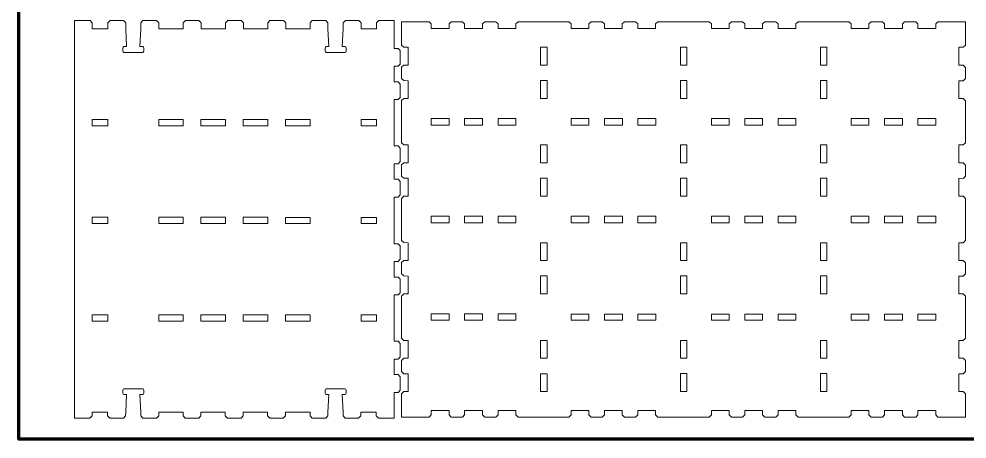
# Model space of a CAD drawing. Header units: inches. Extents: x -25 to 802, y -637 to 216.
# Drawn here: x -16 to 410, y -637.1 to -448.1 of the extents above; entities that cross this region are included whole.
import ezdxf

# ---------------------------------------------------------------- set-up
doc = ezdxf.new("R2010")
doc.units = ezdxf.units.IN
doc.header["$MEASUREMENT"] = 0
doc.layers.add('Layer 1', color=7, linetype='Continuous')

# ---------------------------------------------------------------- blocks, each defined once
blk = doc.blocks.new('block 61')
at = {"layer": 'Layer 1', "lineweight": 0}
for points in [[(16.93, -581.29), (23.94, -581.29), (23.94, -584.09), (16.93, -584.09), (16.93, -581.29)], [(46.76, -581.29), (57.76, -581.29), (57.76, -584.09), (46.76, -584.09), (46.76, -581.29)], [(65.76, -581.29), (76.76, -581.29), (76.76, -584.09), (65.76, -584.09), (65.76, -581.29)], [(84.76, -581.29), (95.76, -581.29), (95.76, -584.09), (84.76, -584.09), (84.76, -581.29)], [(103.76, -581.29), (114.76, -581.29), (114.76, -584.09), (103.76, -584.09), (103.76, -581.29)], [(137.7, -581.29), (144.66, -581.29), (144.66, -584.09), (137.7, -584.09), (137.7, -581.29)]]:
    blk.add_lwpolyline(points, dxfattribs=at)
blk = doc.blocks.new('block 62')
at = {"layer": 'Layer 1', "lineweight": 0}
for points in [[(16.93, -537.36), (23.94, -537.36), (23.94, -540.16), (16.93, -540.16), (16.93, -537.36)], [(46.76, -537.36), (57.76, -537.36), (57.76, -540.16), (46.76, -540.16), (46.76, -537.36)], [(65.76, -537.36), (76.76, -537.36), (76.76, -540.16), (65.76, -540.16), (65.76, -537.36)], [(84.76, -537.36), (95.76, -537.36), (95.76, -540.16), (84.76, -540.16), (84.76, -537.36)], [(103.76, -537.41), (114.76, -537.41), (114.76, -540.11), (103.76, -540.11), (103.76, -537.41)], [(137.7, -537.41), (144.66, -537.41), (144.66, -540.11), (137.7, -540.11), (137.7, -537.41)]]:
    blk.add_lwpolyline(points, dxfattribs=at)
blk = doc.blocks.new('block 63')
at = {"layer": 'Layer 1', "lineweight": 0}
for points in [[(16.93, -493.42), (23.94, -493.42), (23.94, -496.22), (16.93, -496.22), (16.93, -493.42)], [(46.76, -493.42), (57.76, -493.42), (57.76, -496.22), (46.76, -496.22), (46.76, -493.42)], [(65.76, -493.42), (76.76, -493.42), (76.76, -496.22), (65.76, -496.22), (65.76, -493.42)], [(84.76, -493.42), (95.76, -493.42), (95.76, -496.22), (84.76, -496.22), (84.76, -493.42)], [(103.76, -493.42), (114.76, -493.42), (114.76, -496.22), (103.76, -496.22), (103.76, -493.42)], [(137.7, -493.42), (144.66, -493.42), (144.66, -496.22), (137.7, -496.22), (137.7, -493.42)]]:
    blk.add_lwpolyline(points, dxfattribs=at)
blk = doc.blocks.new('block 60')
at = {"layer": 'Layer 1'}
for name in ['block 63', 'block 62', 'block 61']:
    blk.add_blockref(name, (0, 0), dxfattribs=at)
blk = doc.blocks.new('block 59')
at = {"layer": 'Layer 1'}
blk.add_blockref('block 60', (0, 0), dxfattribs=at)
blk = doc.blocks.new('block 58')
at = {"layer": 'Layer 1', "lineweight": 0}
blk.add_open_spline([(152.52, -616.12), (152.52, -616.12), (154.29, -616.12), (154.29, -616.12), (154.29, -616.12), (155.29, -615.12), (155.29, -615.12), (155.29, -615.12), (155.29, -609.12), (155.29, -609.12), (155.29, -609.12), (154.29, -608.12), (154.29, -608.12), (154.29, -608.12), (152.52, -608.12), (152.52, -608.12), (152.52, -608.12), (152.52, -601.12), (152.52, -601.12), (152.52, -601.12), (154.29, -601.12), (154.29, -601.12), (154.29, -601.12), (155.29, -600.12), (155.29, -600.12), (155.29, -600.12), (155.29, -594.12), (155.29, -594.12), (155.29, -594.12), (154.29, -593.12), (154.29, -593.12), (154.29, -593.12), (152.52, -593.12), (152.52, -593.12), (152.52, -593.12), (152.52, -572.25), (152.52, -572.25), (152.52, -572.25), (154.29, -572.25), (154.29, -572.25), (154.29, -572.25), (155.29, -571.25), (155.29, -571.25), (155.29, -571.25), (155.29, -565.25), (155.29, -565.25), (155.29, -565.25), (154.29, -564.25), (154.29, -564.25), (154.29, -564.25), (152.52, -564.25), (152.52, -564.25), (152.52, -564.25), (152.52, -557.25), (152.52, -557.25), (152.52, -557.25), (154.29, -557.25), (154.29, -557.25), (154.29, -557.25), (155.29, -556.25), (155.29, -556.25), (155.29, -556.25), (155.29, -550.25), (155.29, -550.25), (155.29, -550.25), (154.29, -549.25), (154.29, -549.25), (154.29, -549.25), (152.52, -549.25), (152.52, -549.25), (152.52, -549.25), (152.52, -528.27), (152.52, -528.27), (152.52, -528.27), (154.29, -528.27), (154.29, -528.27), (154.29, -528.27), (155.29, -527.27), (155.29, -527.27), (155.29, -527.27), (155.29, -521.27), (155.29, -521.27), (155.29, -521.27), (154.29, -520.27), (154.29, -520.27), (154.29, -520.27), (152.52, -520.27), (152.52, -520.27), (152.52, -520.27), (152.52, -513.27), (152.52, -513.27), (152.52, -513.27), (154.29, -513.27), (154.29, -513.27), (154.29, -513.27), (155.29, -512.27), (155.29, -512.27), (155.29, -512.27), (155.29, -506.27), (155.29, -506.27), (155.29, -506.27), (154.29, -505.27), (154.29, -505.27), (154.29, -505.27), (152.52, -505.27), (152.52, -505.27), (152.52, -505.27), (152.52, -484.4), (152.52, -484.4), (152.52, -484.4), (154.29, -484.4), (154.29, -484.4), (154.29, -484.4), (155.29, -483.4), (155.29, -483.4), (155.29, -483.4), (155.29, -477.4), (155.29, -477.4), (155.29, -477.4), (154.29, -476.4), (154.29, -476.4), (154.29, -476.4), (152.52, -476.4), (152.52, -476.4), (152.52, -476.4), (152.52, -469.4), (152.52, -469.4), (152.52, -469.4), (154.29, -469.4), (154.29, -469.4), (154.29, -469.4), (155.29, -468.4), (155.29, -468.4), (155.29, -468.4), (155.29, -462.4), (155.29, -462.4), (155.29, -462.4), (154.29, -461.4), (154.29, -461.4), (154.29, -461.4), (152.52, -461.4), (152.52, -461.4), (152.52, -461.4), (152.52, -448.88), (152.52, -448.88), (152.52, -448.88), (145.66, -448.88), (145.66, -448.88), (145.66, -448.88), (144.66, -449.88), (144.66, -449.88), (144.66, -449.88), (144.66, -452.54), (144.66, -452.54), (144.66, -452.54), (137.7, -452.54), (137.7, -452.54), (137.7, -452.54), (137.7, -449.88), (137.7, -449.88), (137.7, -449.88), (136.7, -448.88), (136.7, -448.88), (136.7, -448.88), (130.64, -448.88), (130.64, -448.88), (130.64, -448.88), (129.64, -449.88), (129.64, -449.88), (129.64, -449.88), (129.64, -452.54), (129.64, -452.54), (129.64, -452.54), (129.21, -460.53), (129.21, -460.53), (129.21, -460.53), (130.46, -460.53), (130.46, -460.53), (130.72, -460.53), (130.93, -460.87), (130.93, -461.29), (130.93, -461.29), (130.93, -462.41), (130.93, -462.41), (130.93, -462.83), (130.72, -463.17), (130.46, -463.17), (130.46, -463.17), (122, -463.17), (122, -463.17), (121.74, -463.17), (121.53, -462.83), (121.53, -462.41), (121.53, -462.41), (121.53, -461.29), (121.53, -461.29), (121.53, -460.87), (121.74, -460.53), (122, -460.53), (122, -460.53), (123.23, -460.53), (123.23, -460.53), (123.23, -460.53), (122.82, -452.54), (122.82, -452.54), (122.82, -452.54), (122.82, -449.88), (122.82, -449.88), (122.82, -449.88), (121.82, -448.88), (121.82, -448.88), (121.82, -448.88), (115.76, -448.88), (115.76, -448.88), (115.76, -448.88), (114.76, -449.88), (114.76, -449.88), (114.76, -449.88), (114.76, -452.54), (114.76, -452.54), (114.76, -452.54), (103.82, -452.54), (103.82, -452.54), (103.82, -452.54), (103.82, -449.88), (103.82, -449.88), (103.82, -449.88), (102.82, -448.88), (102.82, -448.88), (102.82, -448.88), (96.76, -448.88), (96.76, -448.88), (96.76, -448.88), (95.76, -449.88), (95.76, -449.88), (95.76, -449.88), (95.76, -452.54), (95.76, -452.54), (95.76, -452.54), (84.82, -452.54), (84.82, -452.54), (84.82, -452.54), (84.82, -449.88), (84.82, -449.88), (84.82, -449.88), (83.82, -448.88), (83.82, -448.88), (83.82, -448.88), (77.76, -448.88), (77.76, -448.88), (77.76, -448.88), (76.76, -449.88), (76.76, -449.88), (76.76, -449.88), (76.76, -452.54), (76.76, -452.54), (76.76, -452.54), (65.82, -452.54), (65.82, -452.54), (65.82, -452.54), (65.82, -449.88), (65.82, -449.88), (65.82, -449.88), (64.82, -448.88), (64.82, -448.88), (64.82, -448.88), (58.76, -448.88), (58.76, -448.88), (58.76, -448.88), (57.76, -449.88), (57.76, -449.88), (57.76, -449.88), (57.76, -452.54), (57.76, -452.54), (57.76, -452.54), (46.76, -452.54), (46.76, -452.54), (46.76, -452.54), (46.76, -449.88), (46.76, -449.88), (46.76, -449.88), (45.76, -448.88), (45.76, -448.88), (45.76, -448.88), (39.7, -448.88), (39.7, -448.88), (39.7, -448.88), (38.76, -449.88), (38.76, -449.88), (38.76, -449.88), (38.76, -452.54), (38.76, -452.54), (38.76, -452.54), (38.33, -460.53), (38.33, -460.53), (38.33, -460.53), (39.58, -460.53), (39.58, -460.53), (39.84, -460.53), (40.05, -460.87), (40.05, -461.29), (40.05, -461.29), (40.05, -462.41), (40.05, -462.41), (40.05, -462.83), (39.84, -463.17), (39.58, -463.17), (39.58, -463.17), (31.12, -463.17), (31.12, -463.17), (30.86, -463.17), (30.65, -462.83), (30.65, -462.41), (30.65, -462.41), (30.65, -461.29), (30.65, -461.29), (30.65, -460.87), (30.86, -460.53), (31.12, -460.53), (31.12, -460.53), (32.35, -460.53), (32.35, -460.53), (32.35, -460.53), (31.94, -452.54), (31.94, -452.54), (31.94, -452.54), (31.94, -449.88), (31.94, -449.88), (31.94, -449.88), (31, -448.88), (31, -448.88), (31, -448.88), (24.94, -448.88), (24.94, -448.88), (24.94, -448.88), (23.94, -449.88), (23.94, -449.88), (23.94, -449.88), (23.94, -452.54), (23.94, -452.54), (23.94, -452.54), (16.93, -452.54), (16.93, -452.54), (16.93, -452.54), (16.93, -449.88), (16.93, -449.88), (16.93, -449.88), (15.93, -448.88), (15.93, -448.88), (15.93, -448.88), (9, -448.88), (9, -448.88), (9, -448.88), (9, -627.7), (9, -627.7), (9, -627.7), (15.81, -627.7), (15.81, -627.7), (15.81, -627.7), (16.81, -626.7), (16.81, -626.7), (16.81, -626.7), (16.81, -625.06), (16.81, -625.06), (16.81, -625.06), (23.83, -625.06), (23.83, -625.06), (23.83, -625.06), (23.83, -626.7), (23.83, -626.7), (23.83, -626.7), (24.83, -627.7), (24.83, -627.7), (24.83, -627.7), (30.88, -627.7), (30.88, -627.7), (30.88, -627.7), (31.88, -626.7), (31.88, -626.7), (31.88, -626.7), (31.94, -624.99), (31.94, -624.99), (31.94, -624.99), (32.37, -617.07), (32.37, -617.07), (32.37, -617.07), (31.12, -617.07), (31.12, -617.07), (30.86, -617.07), (30.65, -616.73), (30.65, -616.31), (30.65, -616.31), (30.65, -615.2), (30.65, -615.2), (30.65, -614.78), (30.86, -614.44), (31.12, -614.44), (31.12, -614.44), (39.58, -614.44), (39.58, -614.44), (39.84, -614.44), (40.05, -614.78), (40.05, -615.2), (40.05, -615.2), (40.05, -616.31), (40.05, -616.31), (40.05, -616.73), (39.84, -617.07), (39.58, -617.07), (39.58, -617.07), (38.35, -617.07), (38.35, -617.07), (38.35, -617.07), (38.7, -625.06), (38.7, -625.06), (38.7, -625.06), (38.7, -626.7), (38.7, -626.7), (38.7, -626.7), (39.7, -627.7), (39.7, -627.7), (39.7, -627.7), (45.76, -627.7), (45.76, -627.7), (45.76, -627.7), (46.76, -626.7), (46.76, -626.7), (46.76, -626.7), (46.76, -625.06), (46.76, -625.06), (46.76, -625.06), (57.7, -625.06), (57.7, -625.06), (57.7, -625.06), (57.7, -626.7), (57.7, -626.7), (57.7, -626.7), (58.7, -627.7), (58.7, -627.7), (58.7, -627.7), (64.76, -627.7), (64.76, -627.7), (64.76, -627.7), (65.76, -626.7), (65.76, -626.7), (65.76, -626.7), (65.76, -625.06), (65.76, -625.06), (65.76, -625.06), (76.7, -625.06), (76.7, -625.06), (76.7, -625.06), (76.7, -626.7), (76.7, -626.7), (76.7, -626.7), (77.7, -627.7), (77.7, -627.7), (77.7, -627.7), (83.76, -627.7), (83.76, -627.7), (83.76, -627.7), (84.76, -626.7), (84.76, -626.7), (84.76, -626.7), (84.76, -625.06), (84.76, -625.06), (84.76, -625.06), (95.7, -625.06), (95.7, -625.06), (95.7, -625.06), (95.7, -626.7), (95.7, -626.7), (95.7, -626.7), (96.7, -627.7), (96.7, -627.7), (96.7, -627.7), (102.76, -627.7), (102.76, -627.7), (102.76, -627.7), (103.76, -626.7), (103.76, -626.7), (103.76, -626.7), (103.76, -625.06), (103.76, -625.06), (103.76, -625.06), (114.76, -625.06), (114.76, -625.06), (114.76, -625.06), (114.76, -626.7), (114.76, -626.7), (114.76, -626.7), (115.76, -627.7), (115.76, -627.7), (115.76, -627.7), (121.82, -627.7), (121.82, -627.7), (121.82, -627.7), (122.76, -626.7), (122.76, -626.7), (122.76, -626.7), (122.76, -625.06), (122.76, -625.06), (122.76, -625.06), (123.25, -617.07), (123.25, -617.07), (123.25, -617.07), (122, -617.07), (122, -617.07), (121.74, -617.07), (121.53, -616.73), (121.53, -616.31), (121.53, -616.31), (121.53, -615.2), (121.53, -615.2), (121.53, -614.78), (121.74, -614.44), (122, -614.44), (122, -614.44), (130.46, -614.44), (130.46, -614.44), (130.72, -614.44), (130.93, -614.78), (130.93, -615.2), (130.93, -615.2), (130.93, -616.31), (130.93, -616.31), (130.93, -616.73), (130.72, -617.07), (130.46, -617.07), (130.46, -617.07), (129.23, -617.07), (129.23, -617.07), (129.23, -617.07), (129.58, -625.06), (129.58, -625.06), (129.58, -625.06), (129.58, -626.7), (129.58, -626.7), (129.58, -626.7), (130.53, -627.7), (130.53, -627.7), (130.53, -627.7), (136.58, -627.7), (136.58, -627.7), (136.58, -627.7), (137.58, -626.7), (137.58, -626.7), (137.58, -626.7), (137.58, -625.06), (137.58, -625.06), (137.58, -625.06), (144.55, -625.06), (144.55, -625.06), (144.55, -625.06), (144.55, -626.7), (144.55, -626.7), (144.55, -626.7), (145.55, -627.7), (145.55, -627.7), (145.55, -627.7), (152.52, -627.7), (152.52, -627.7), (152.52, -627.7), (152.52, -616.12), (152.52, -616.12)], degree=3, knots=[0, 0, 0, 0, 1, 1, 1, 2, 2, 2, 3, 3, 3, 4, 4, 4, 5, 5, 5, 6, 6, 6, 7, 7, 7, 8, 8, 8, 9, 9, 9, 10, 10, 10, 11, 11, 11, 12, 12, 12, 13, 13, 13, 14, 14, 14, 15, 15, 15, 16, 16, 16, 17, 17, 17, 18, 18, 18, 19, 19, 19, 20, 20, 20, 21, 21, 21, 22, 22, 22, 23, 23, 23, 24, 24, 24, 25, 25, 25, 26, 26, 26, 27, 27, 27, 28, 28, 28, 29, 29, 29, 30, 30, 30, 31, 31, 31, 32, 32, 32, 33, 33, 33, 34, 34, 34, 35, 35, 35, 36, 36, 36, 37, 37, 37, 38, 38, 38, 39, 39, 39, 40, 40, 40, 41, 41, 41, 42, 42, 42, 43, 43, 43, 44, 44, 44, 45, 45, 45, 46, 46, 46, 47, 47, 47, 48, 48, 48, 49, 49, 49, 50, 50, 50, 51, 51, 51, 52, 52, 52, 53, 53, 53, 54, 54, 54, 55, 55, 55, 56, 56, 56, 57, 57, 57, 58, 58, 58, 59, 59, 59, 60, 60, 60, 61, 61, 61, 62, 62, 62, 63, 63, 63, 64, 64, 64, 65, 65, 65, 66, 66, 66, 67, 67, 67, 68, 68, 68, 69, 69, 69, 70, 70, 70, 71, 71, 71, 72, 72, 72, 73, 73, 73, 74, 74, 74, 75, 75, 75, 76, 76, 76, 77, 77, 77, 78, 78, 78, 79, 79, 79, 80, 80, 80, 81, 81, 81, 82, 82, 82, 83, 83, 83, 84, 84, 84, 85, 85, 85, 86, 86, 86, 87, 87, 87, 88, 88, 88, 89, 89, 89, 90, 90, 90, 91, 91, 91, 92, 92, 92, 93, 93, 93, 94, 94, 94, 95, 95, 95, 96, 96, 96, 97, 97, 97, 98, 98, 98, 99, 99, 99, 100, 100, 100, 101, 101, 101, 102, 102, 102, 103, 103, 103, 104, 104, 104, 105, 105, 105, 106, 106, 106, 107, 107, 107, 108, 108, 108, 109, 109, 109, 110, 110, 110, 111, 111, 111, 112, 112, 112, 113, 113, 113, 114, 114, 114, 115, 115, 115, 116, 116, 116, 117, 117, 117, 118, 118, 118, 119, 119, 119, 120, 120, 120, 121, 121, 121, 122, 122, 122, 123, 123, 123, 124, 124, 124, 125, 125, 125, 126, 126, 126, 127, 127, 127, 128, 128, 128, 129, 129, 129, 130, 130, 130, 131, 131, 131, 132, 132, 132, 133, 133, 133, 134, 134, 134, 135, 135, 135, 136, 136, 136, 137, 137, 137, 138, 138, 138, 139, 139, 139, 140, 140, 140, 141, 141, 141, 142, 142, 142, 143, 143, 143, 144, 144, 144, 145, 145, 145, 146, 146, 146, 147, 147, 147, 148, 148, 148, 149, 149, 149, 150, 150, 150, 151, 151, 151, 152, 152, 152, 153, 153, 153, 154, 154, 154, 155, 155, 155, 156, 156, 156, 157, 157, 157, 158, 158, 158, 159, 159, 159, 160, 160, 160, 161, 161, 161, 162, 162, 162, 163, 163, 163, 164, 164, 164, 165, 165, 165, 166, 166, 166, 167, 167, 167, 168, 168, 168, 169, 169, 169, 170, 170, 170, 171, 171, 171, 172, 172, 172, 173, 173, 173, 174, 174, 174, 175, 175, 175, 176, 176, 176, 177, 177, 177, 178, 178, 178, 179, 179, 179, 180, 180, 180, 181, 181, 181, 182, 182, 182, 183, 183, 183, 184, 184, 184, 185, 185, 185, 186, 186, 186, 187, 187, 187, 188, 188, 188, 188], dxfattribs=at)
at = {"layer": 'Layer 1'}
blk.add_blockref('block 59', (0, 0), dxfattribs=at)
blk = doc.blocks.new('block 57')
at = {"layer": 'Layer 1'}
blk.add_blockref('block 58', (0, 0), dxfattribs=at)
blk = doc.blocks.new('block 68')
at = {"layer": 'Layer 1', "lineweight": 0}
for points in [[(218.36, -468.9), (221.26, -468.9), (221.26, -460.9), (218.36, -460.9), (218.36, -468.9)], [(218.36, -483.89), (221.26, -483.89), (221.26, -475.89), (218.36, -475.89), (218.36, -483.89)]]:
    blk.add_lwpolyline(points, dxfattribs=at)
blk = doc.blocks.new('block 69')
at = {"layer": 'Layer 1', "lineweight": 0}
for points in [[(281.22, -468.89), (284.12, -468.89), (284.12, -460.89), (281.22, -460.89), (281.22, -468.89)], [(281.22, -483.88), (284.12, -483.88), (284.12, -475.89), (281.22, -475.89), (281.22, -483.88)]]:
    blk.add_lwpolyline(points, dxfattribs=at)
blk = doc.blocks.new('block 70')
at = {"layer": 'Layer 1', "lineweight": 0}
for points in [[(344.11, -468.89), (347.01, -468.89), (347.01, -460.89), (344.11, -460.89), (344.11, -468.89)], [(344.11, -483.88), (347.01, -483.88), (347.01, -475.89), (344.11, -475.89), (344.11, -483.88)]]:
    blk.add_lwpolyline(points, dxfattribs=at)
blk = doc.blocks.new('block 71')
at = {"layer": 'Layer 1', "lineweight": 0}
for points in [[(218.36, -512.83), (221.26, -512.83), (221.26, -504.83), (218.36, -504.83), (218.36, -512.83)], [(218.36, -527.82), (221.26, -527.82), (221.26, -519.82), (218.36, -519.82), (218.36, -527.82)]]:
    blk.add_lwpolyline(points, dxfattribs=at)
blk = doc.blocks.new('block 72')
at = {"layer": 'Layer 1', "lineweight": 0}
for points in [[(281.22, -512.82), (284.12, -512.82), (284.12, -504.82), (281.22, -504.82), (281.22, -512.82)], [(281.22, -527.82), (284.12, -527.82), (284.12, -519.82), (281.22, -519.82), (281.22, -527.82)]]:
    blk.add_lwpolyline(points, dxfattribs=at)
blk = doc.blocks.new('block 73')
at = {"layer": 'Layer 1', "lineweight": 0}
for points in [[(344.11, -512.82), (347.01, -512.82), (347.01, -504.82), (344.11, -504.82), (344.11, -512.82)], [(344.11, -527.82), (347.01, -527.82), (347.01, -519.82), (344.11, -519.82), (344.11, -527.82)]]:
    blk.add_lwpolyline(points, dxfattribs=at)
blk = doc.blocks.new('block 74')
at = {"layer": 'Layer 1', "lineweight": 0}
for points in [[(218.36, -556.76), (221.26, -556.76), (221.26, -548.76), (218.36, -548.76), (218.36, -556.76)], [(218.36, -571.75), (221.26, -571.75), (221.26, -563.75), (218.36, -563.75), (218.36, -571.75)]]:
    blk.add_lwpolyline(points, dxfattribs=at)
blk = doc.blocks.new('block 75')
at = {"layer": 'Layer 1', "lineweight": 0}
for points in [[(281.22, -556.76), (284.12, -556.76), (284.12, -548.76), (281.22, -548.76), (281.22, -556.76)], [(281.22, -571.75), (284.12, -571.75), (284.12, -563.75), (281.22, -563.75), (281.22, -571.75)]]:
    blk.add_lwpolyline(points, dxfattribs=at)
blk = doc.blocks.new('block 76')
at = {"layer": 'Layer 1', "lineweight": 0}
for points in [[(344.11, -556.76), (347.01, -556.76), (347.01, -548.76), (344.11, -548.76), (344.11, -556.76)], [(344.11, -571.75), (347.01, -571.75), (347.01, -563.75), (344.11, -563.75), (344.11, -571.75)]]:
    blk.add_lwpolyline(points, dxfattribs=at)
blk = doc.blocks.new('block 77')
at = {"layer": 'Layer 1', "lineweight": 0}
for points in [[(218.36, -600.69), (221.26, -600.69), (221.26, -592.69), (218.36, -592.69), (218.36, -600.69)], [(218.36, -615.69), (221.26, -615.69), (221.26, -607.69), (218.36, -607.69), (218.36, -615.69)]]:
    blk.add_lwpolyline(points, dxfattribs=at)
blk = doc.blocks.new('block 78')
at = {"layer": 'Layer 1', "lineweight": 0}
for points in [[(281.22, -600.69), (284.12, -600.69), (284.12, -592.69), (281.22, -592.69), (281.22, -600.69)], [(281.22, -615.68), (284.12, -615.68), (284.12, -607.68), (281.22, -607.68), (281.22, -615.68)]]:
    blk.add_lwpolyline(points, dxfattribs=at)
blk = doc.blocks.new('block 79')
at = {"layer": 'Layer 1', "lineweight": 0}
for points in [[(344.11, -600.69), (347.01, -600.69), (347.01, -592.69), (344.11, -592.69), (344.11, -600.69)], [(344.11, -615.68), (347.01, -615.68), (347.01, -607.68), (344.11, -607.68), (344.11, -615.68)]]:
    blk.add_lwpolyline(points, dxfattribs=at)
blk = doc.blocks.new('block 67')
at = {"layer": 'Layer 1', "lineweight": 0}
for points in [[(177.24, -495.85), (169.24, -495.85), (169.24, -492.95), (177.24, -492.95), (177.24, -495.85)], [(192.24, -492.95), (192.24, -495.85), (184.24, -495.85), (184.24, -492.95), (192.24, -492.95)], [(207.24, -492.95), (207.24, -495.85), (199.24, -495.85), (199.24, -492.95), (207.24, -492.95)], [(240.1, -495.85), (232.1, -495.85), (232.1, -492.95), (240.1, -492.95), (240.1, -495.85)], [(255.1, -492.95), (255.1, -495.85), (247.1, -495.85), (247.1, -492.95), (255.1, -492.95)], [(270.1, -492.95), (270.1, -495.85), (262.1, -495.85), (262.1, -492.95), (270.1, -492.95)], [(303.1, -495.85), (295.1, -495.85), (295.1, -492.95), (303.1, -492.95), (303.1, -495.85)], [(318.1, -492.95), (318.1, -495.85), (310.1, -495.85), (310.1, -492.95), (318.1, -492.95)], [(333.1, -492.95), (333.1, -495.85), (325.1, -495.85), (325.1, -492.95), (333.1, -492.95)], [(365.91, -495.85), (357.91, -495.85), (357.91, -492.95), (365.91, -492.95), (365.91, -495.85)], [(380.91, -492.95), (380.91, -495.85), (372.91, -495.85), (372.91, -492.95), (380.91, -492.95)], [(395.91, -492.95), (395.91, -495.85), (387.91, -495.85), (387.91, -492.95), (395.91, -492.95)], [(177.24, -539.79), (169.24, -539.79), (169.24, -536.89), (177.24, -536.89), (177.24, -539.79)], [(192.24, -539.79), (184.24, -539.79), (184.24, -536.89), (192.24, -536.89), (192.24, -539.79)], [(207.24, -539.79), (199.24, -539.79), (199.24, -536.89), (207.24, -536.89), (207.24, -539.79)], [(240.1, -539.79), (232.1, -539.79), (232.1, -536.89), (240.1, -536.89), (240.1, -539.79)], [(255.1, -539.79), (247.1, -539.79), (247.1, -536.89), (255.1, -536.89), (255.1, -539.79)], [(270.1, -539.79), (262.1, -539.79), (262.1, -536.89), (270.1, -536.89), (270.1, -539.79)], [(303.1, -539.79), (295.1, -539.79), (295.1, -536.89), (303.1, -536.89), (303.1, -539.79)], [(318.1, -539.79), (310.1, -539.79), (310.1, -536.89), (318.1, -536.89), (318.1, -539.79)], [(333.1, -539.79), (325.1, -539.79), (325.1, -536.89), (333.1, -536.89), (333.1, -539.79)], [(365.91, -539.79), (357.91, -539.79), (357.91, -536.89), (365.91, -536.89), (365.91, -539.79)], [(380.91, -539.79), (372.91, -539.79), (372.91, -536.89), (380.91, -536.89), (380.91, -539.79)], [(395.91, -539.79), (387.91, -539.79), (387.91, -536.89), (395.91, -536.89), (395.91, -539.79)], [(177.24, -583.57), (169.24, -583.57), (169.24, -580.77), (177.24, -580.77), (177.24, -583.57)], [(192.24, -583.57), (184.24, -583.57), (184.24, -580.77), (192.24, -580.77), (192.24, -583.57)], [(207.24, -583.57), (199.24, -583.57), (199.24, -580.77), (207.24, -580.77), (207.24, -583.57)], [(240.1, -583.67), (232.1, -583.67), (232.1, -580.87), (240.1, -580.87), (240.1, -583.67)], [(255.1, -583.67), (247.1, -583.67), (247.1, -580.87), (255.1, -580.87), (255.1, -583.67)], [(270.1, -583.67), (262.1, -583.67), (262.1, -580.87), (270.1, -580.87), (270.1, -583.67)], [(303.1, -583.67), (295.1, -583.67), (295.1, -580.87), (303.1, -580.87), (303.1, -583.67)], [(318.1, -583.67), (310.1, -583.67), (310.1, -580.87), (318.1, -580.87), (318.1, -583.67)], [(333.1, -583.67), (325.1, -583.67), (325.1, -580.87), (333.1, -580.87), (333.1, -583.67)], [(365.91, -583.67), (357.91, -583.67), (357.91, -580.87), (365.91, -580.87), (365.91, -583.67)], [(380.91, -583.67), (372.91, -583.67), (372.91, -580.87), (380.91, -580.87), (380.91, -583.67)], [(395.91, -583.67), (387.91, -583.67), (387.91, -580.87), (395.91, -580.87), (395.91, -583.67)]]:
    blk.add_lwpolyline(points, dxfattribs=at)
at = {"layer": 'Layer 1'}
for name in ['block 68', 'block 69', 'block 70', 'block 71', 'block 72', 'block 73', 'block 74', 'block 75', 'block 76', 'block 77', 'block 78', 'block 79']:
    blk.add_blockref(name, (0, 0), dxfattribs=at)
blk = doc.blocks.new('block 66')
at = {"layer": 'Layer 1'}
blk.add_blockref('block 67', (0, 0), dxfattribs=at)
blk = doc.blocks.new('block 65')
at = {"layer": 'Layer 1', "lineweight": 0}
blk.add_lwpolyline([(409.25, -616.69), (408.25, -615.69), (406.31, -615.69), (406.31, -607.69), (408.25, -607.69), (409.25, -606.69), (409.25, -601.69), (408.25, -600.69), (406.31, -600.69), (406.31, -592.69), (408.25, -592.69), (409.25, -591.69), (409.25, -572.76), (408.25, -571.76), (406.31, -571.76), (406.31, -563.76), (408.25, -563.76), (409.25, -562.76), (409.25, -557.76), (408.25, -556.76), (406.31, -556.76), (406.31, -548.76), (408.25, -548.76), (409.25, -547.76), (409.25, -528.83), (408.25, -527.83), (406.31, -527.82), (406.31, -519.82), (408.25, -519.83), (409.25, -518.83), (409.25, -513.83), (408.25, -512.83), (406.31, -512.82), (406.31, -504.82), (408.25, -504.83), (409.25, -503.83), (409.25, -484.9), (408.25, -483.9), (406.31, -483.9), (406.31, -475.9), (408.25, -475.9), (409.25, -474.9), (409.25, -469.9), (408.25, -468.9), (406.31, -468.9), (406.31, -460.9), (408.25, -460.9), (409.25, -459.9), (409.25, -449.39), (396.91, -449.39), (395.91, -450.39), (395.91, -452.37), (387.91, -452.37), (387.91, -450.39), (386.91, -449.39), (381.91, -449.39), (380.91, -450.39), (380.91, -452.37), (372.91, -452.37), (372.91, -450.39), (371.91, -449.39), (366.91, -449.39), (365.91, -450.39), (365.91, -452.37), (357.91, -452.37), (357.91, -450.39), (356.91, -449.39), (334.1, -449.39), (333.1, -450.39), (333.1, -452.37), (325.1, -452.37), (325.1, -450.39), (324.1, -449.39), (319.1, -449.39), (318.1, -450.39), (318.1, -452.37), (310.1, -452.37), (310.1, -450.39), (309.1, -449.39), (304.1, -449.39), (303.1, -450.39), (303.1, -452.37), (295.1, -452.37), (295.1, -450.39), (294.1, -449.39), (271.06, -449.39), (270.06, -450.39), (270.06, -452.37), (262.06, -452.37), (262.06, -450.39), (261.06, -449.39), (256.06, -449.39), (255.06, -450.39), (255.06, -452.37), (247.06, -452.37), (247.06, -450.39), (246.06, -449.39), (241.06, -449.39), (240.06, -450.39), (240.06, -452.37), (232.06, -452.37), (232.06, -450.39), (231.06, -449.39), (208.24, -449.39), (207.24, -450.39), (207.24, -452.37), (199.24, -452.37), (199.24, -450.39), (198.24, -449.39), (193.24, -449.39), (192.24, -450.39), (192.24, -452.37), (184.24, -452.37), (184.24, -450.39), (183.24, -449.39), (178.24, -449.39), (177.24, -450.39), (177.24, -452.37), (169.24, -452.37), (169.24, -450.39), (168.24, -449.39), (155.86, -449.39), (155.86, -459.89), (156.86, -460.89), (158.84, -460.9), (158.84, -468.9), (156.86, -468.89), (155.86, -469.89), (155.86, -474.89), (156.86, -475.89), (158.84, -475.9), (158.84, -483.9), (156.86, -483.89), (155.86, -484.89), (155.86, -503.82), (156.86, -504.82), (158.84, -504.82), (158.84, -512.82), (156.86, -512.82), (155.86, -513.82), (155.86, -518.82), (156.86, -519.82), (158.84, -519.82), (158.84, -527.82), (156.86, -527.82), (155.86, -528.82), (155.86, -547.75), (156.86, -548.75), (158.84, -548.76), (158.84, -556.76), (156.86, -556.75), (155.86, -557.75), (155.86, -562.75), (156.86, -563.75), (158.84, -563.76), (158.84, -571.76), (156.86, -571.75), (155.86, -572.75), (155.86, -591.69), (156.86, -592.69), (158.84, -592.69), (158.84, -600.69), (156.86, -600.69), (155.86, -601.69), (155.86, -606.69), (156.86, -607.69), (158.84, -607.69), (158.84, -615.69), (156.86, -615.69), (155.86, -616.69), (155.86, -627.19), (168.24, -627.19), (169.24, -626.19), (169.24, -624.21), (177.24, -624.21), (177.24, -626.19), (178.24, -627.19), (183.24, -627.19), (184.24, -626.19), (184.24, -624.21), (192.24, -624.21), (192.24, -626.19), (193.24, -627.19), (198.24, -627.19), (199.24, -626.19), (199.24, -624.21), (207.24, -624.21), (207.24, -626.19), (208.24, -627.19), (231.06, -627.19), (232.06, -626.19), (232.06, -624.21), (240.06, -624.21), (240.06, -626.19), (241.06, -627.19), (246.06, -627.19), (247.06, -626.19), (247.06, -624.21), (255.06, -624.21), (255.06, -626.19), (256.06, -627.19), (261.06, -627.19), (262.06, -626.19), (262.06, -624.21), (270.06, -624.21), (270.06, -626.19), (271.06, -627.19), (294.1, -627.19), (295.1, -626.19), (295.1, -624.21), (303.1, -624.21), (303.1, -626.19), (304.1, -627.19), (309.1, -627.19), (310.1, -626.19), (310.1, -624.21), (318.1, -624.21), (318.1, -626.19), (319.1, -627.19), (324.1, -627.19), (325.1, -626.19), (325.1, -624.21), (333.1, -624.21), (333.1, -626.19), (334.1, -627.19), (356.91, -627.19), (357.91, -626.19), (357.91, -624.21), (365.91, -624.21), (365.91, -626.19), (366.91, -627.19), (371.91, -627.19), (372.91, -626.19), (372.91, -624.21), (380.91, -624.21), (380.91, -626.19), (381.91, -627.19), (386.91, -627.19), (387.91, -626.19), (387.91, -624.21), (395.91, -624.21), (395.91, -626.19), (396.91, -627.19), (409.25, -627.19), (409.25, -616.69)], dxfattribs=at)
at = {"layer": 'Layer 1'}
blk.add_blockref('block 66', (0, 0), dxfattribs=at)
blk = doc.blocks.new('block 64')
at = {"layer": 'Layer 1'}
blk.add_blockref('block 65', (0, 0), dxfattribs=at)

msp = doc.modelspace()

# ---------------------------------------------------------------- linework, layer by layer
at = {"layer": 'Layer 1', "color": 142, "lineweight": 106, "true_color": 0x009ee3}
msp.add_lwpolyline([(801.76, -637.09), (-16.02, -637.09), (-16.02, -157.1), (801.76, -157.1), (801.76, -637.09)], dxfattribs=at)

# ---------------------------------------------------------------- block references
at = {"layer": 'Layer 1'}
for name in ['block 57', 'block 64']:
    msp.add_blockref(name, (0, 0), dxfattribs=at)

doc.saveas('drawing.dxf')
